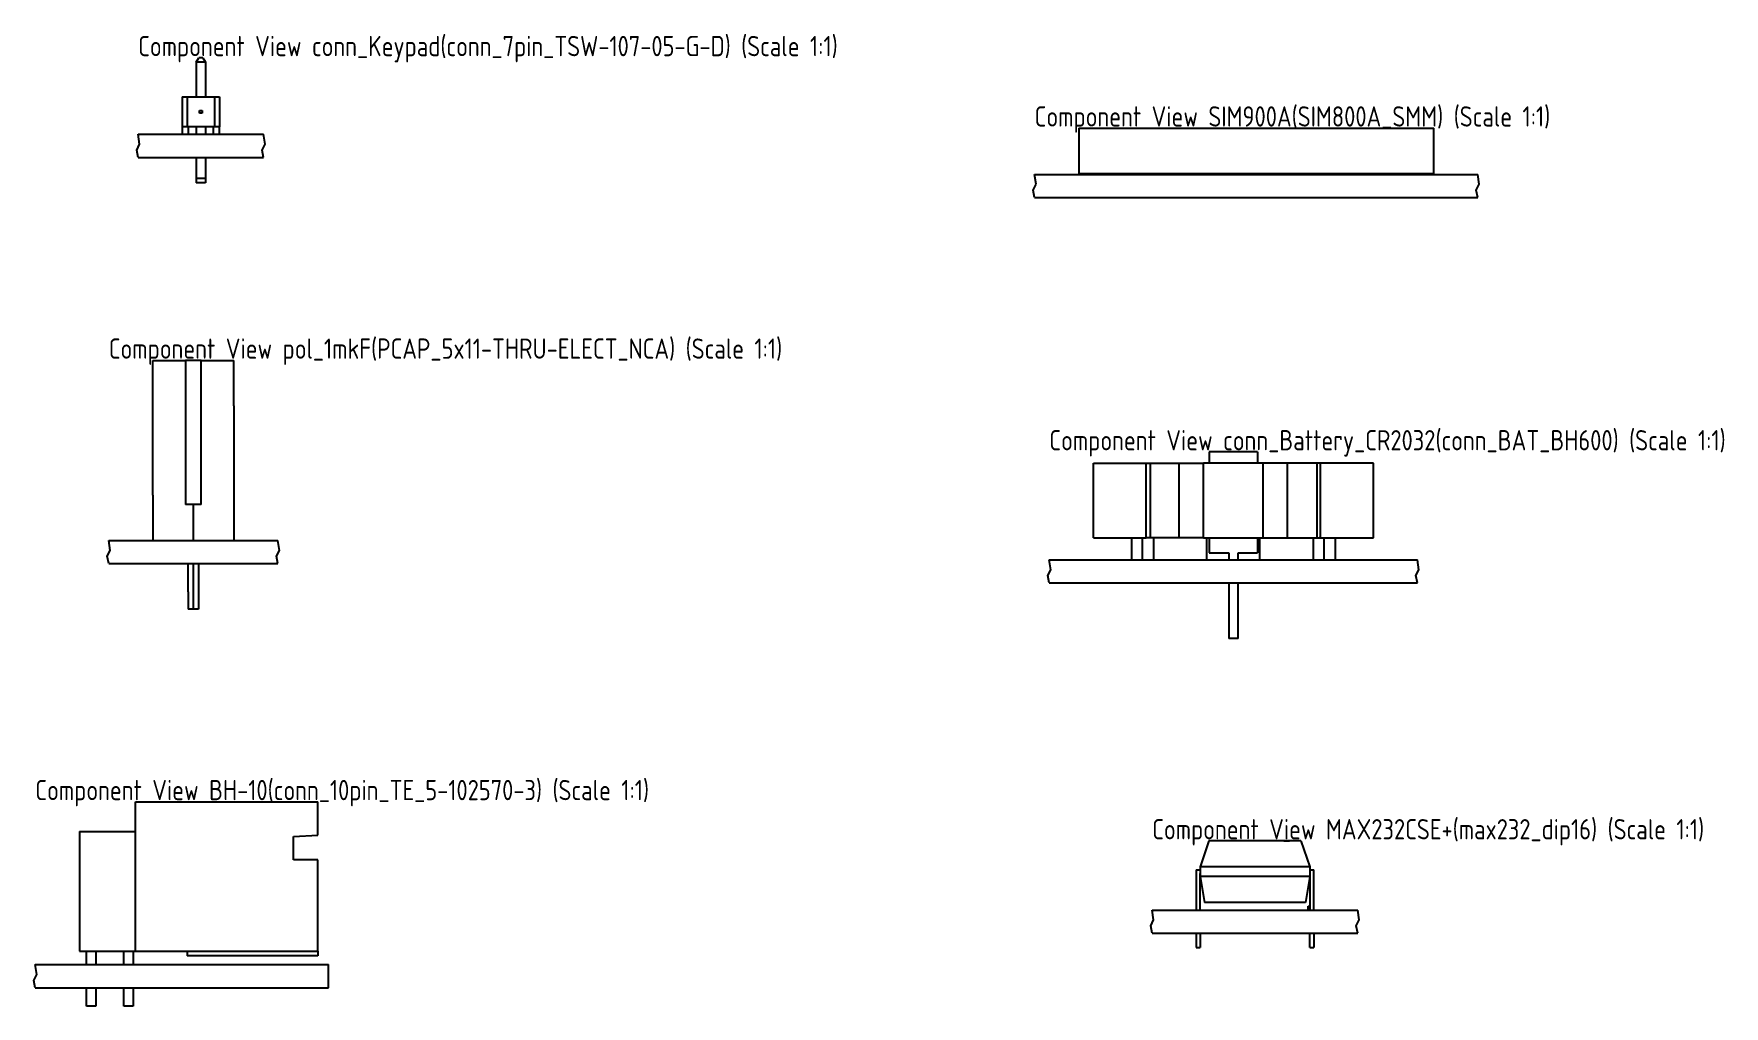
# Model space of a CAD drawing. Header units: inches. Extents: x -969 to 2045, y -594 to 12.
# Drawn here: x 113.9 to 228.9, y -215.3 to -149.2 of the extents above; entities that cross this region are included whole.
import ezdxf

# ---------------------------------------------------------------- set-up
doc = ezdxf.new("R2010")
doc.units = ezdxf.units.IN
doc.header["$MEASUREMENT"] = 0
doc.styles.add('GOST type A0', font='gost.TTF', dxfattribs={"height": 2.116667})

msp = doc.modelspace()

# ---------------------------------------------------------------- linework, layer by layer
at = {"color": 7}
for p, q in [((124.93, -151.136), (125.106, -150.832)), ((124.93, -151.136), (124.93, -153.499)), ((125.565, -151.136), (124.93, -151.136)), ((125.389, -150.832), (125.106, -150.832)), ((125.389, -150.832), (125.565, -151.136)), ((125.565, -151.136), (125.565, -153.499)), ((123.978, -153.499), (123.978, -155.531)), ((123.978, -153.499), (124.308, -153.499)), ((124.308, -153.499), (124.93, -153.499)), ((124.308, -153.499), (126.188, -153.499)), ((124.308, -153.499), (124.308, -155.531)), ((125.565, -153.499), (126.188, -153.499)), ((126.188, -155.531), (126.188, -153.499)), ((126.188, -153.499), (126.518, -153.499)), ((126.518, -153.499), (126.518, -155.531)), ((125.162, -154.604), (125.162, -154.425)), ((125.162, -154.425), (125.334, -154.425)), ((125.334, -154.604), (125.162, -154.604)), ((125.334, -154.425), (125.334, -154.604)), ((120.978, -156.039), (129.518, -156.039)), ((121.078, -156.71), (120.978, -156.039)), ((123.978, -155.531), (123.978, -156.039)), ((124.308, -155.531), (123.978, -155.531)), ((126.188, -155.531), (124.308, -155.531)), ((124.41, -156.039), (124.41, -155.531)), ((124.93, -155.531), (124.93, -156.039)), ((125.565, -155.531), (125.565, -156.039)), ((126.086, -155.531), (126.086, -156.039)), ((126.518, -155.531), (126.188, -155.531)), ((126.518, -156.039), (126.518, -155.531)), ((129.618, -156.71), (129.518, -156.039)), ((184.978, -155.619), (209.134, -155.619)), ((184.978, -155.619), (184.978, -158.718)), ((188.452, -155.617), (188.453, -155.617)), ((188.452, -155.618), (188.452, -155.617)), ((188.452, -155.618), (188.452, -155.619)), ((188.453, -155.617), (188.481, -155.617)), ((188.481, -155.617), (188.546, -155.617)), ((188.546, -155.617), (188.642, -155.617)), ((188.642, -155.617), (188.765, -155.617)), ((188.765, -155.617), (188.906, -155.617)), ((188.906, -155.617), (189.056, -155.617)), ((189.056, -155.617), (189.206, -155.617)), ((189.056, -155.619), (189.056, -155.617)), ((189.206, -155.617), (189.347, -155.617)), ((189.347, -155.617), (189.469, -155.617)), ((189.469, -155.617), (189.566, -155.617)), ((189.566, -155.617), (189.63, -155.617)), ((189.63, -155.617), (189.658, -155.617)), ((189.658, -155.617), (189.66, -155.617)), ((189.66, -155.619), (189.66, -155.617)), ((189.66, -155.619), (189.66, -155.619)), ((209.134, -158.718), (209.134, -155.619)), ((120.878, -157.11), (121.078, -156.71)), ((120.978, -157.61), (120.878, -157.11)), ((129.418, -157.11), (129.618, -156.71)), ((129.518, -157.61), (129.418, -157.11)), ((120.978, -157.61), (129.518, -157.61)), ((124.93, -157.61), (124.93, -159.036)), ((125.565, -157.61), (125.565, -159.036)), ((209.134, -158.718), (184.978, -158.718)), ((184.978, -158.718), (184.978, -158.769)), ((185.969, -158.769), (185.969, -158.718)), ((188.751, -158.718), (189.361, -158.718)), ((188.751, -158.718), (188.751, -158.769)), ((189.361, -158.769), (189.361, -158.718)), ((189.751, -158.718), (190.361, -158.718)), ((189.751, -158.718), (189.751, -158.769)), ((190.361, -158.769), (190.361, -158.718)), ((190.751, -158.718), (191.361, -158.718)), ((190.751, -158.718), (190.751, -158.769)), ((191.361, -158.769), (191.361, -158.718)), ((191.751, -158.718), (192.361, -158.718)), ((191.751, -158.718), (191.751, -158.769)), ((192.361, -158.769), (192.361, -158.718)), ((192.751, -158.718), (193.361, -158.718)), ((192.751, -158.718), (192.751, -158.769)), ((193.361, -158.769), (193.361, -158.718)), ((193.751, -158.718), (194.361, -158.718)), ((193.751, -158.718), (193.751, -158.769)), ((194.361, -158.769), (194.361, -158.718)), ((194.751, -158.718), (195.361, -158.718)), ((194.751, -158.718), (194.751, -158.769)), ((195.361, -158.769), (195.361, -158.718)), ((195.751, -158.718), (196.361, -158.718)), ((195.751, -158.718), (195.751, -158.769)), ((196.361, -158.769), (196.361, -158.718)), ((196.751, -158.718), (197.361, -158.718)), ((196.751, -158.718), (196.751, -158.769)), ((197.361, -158.769), (197.361, -158.718)), ((197.751, -158.718), (198.361, -158.718)), ((197.751, -158.718), (197.751, -158.769)), ((198.361, -158.769), (198.361, -158.718)), ((198.751, -158.718), (199.361, -158.718)), ((198.751, -158.718), (198.751, -158.769)), ((199.361, -158.769), (199.361, -158.718)), ((199.751, -158.718), (200.361, -158.718)), ((199.751, -158.718), (199.751, -158.769)), ((200.361, -158.769), (200.361, -158.718)), ((200.751, -158.718), (201.361, -158.718)), ((200.751, -158.718), (200.751, -158.769)), ((201.361, -158.769), (201.361, -158.718)), ((201.751, -158.718), (202.361, -158.718)), ((201.751, -158.718), (201.751, -158.769)), ((202.361, -158.769), (202.361, -158.718)), ((202.751, -158.718), (203.361, -158.718)), ((202.751, -158.718), (202.751, -158.769)), ((203.361, -158.769), (203.361, -158.718)), ((203.751, -158.718), (204.361, -158.718)), ((203.751, -158.718), (203.751, -158.769)), ((204.361, -158.769), (204.361, -158.718)), ((204.751, -158.718), (205.361, -158.718)), ((204.751, -158.718), (204.751, -158.769)), ((205.361, -158.769), (205.361, -158.718)), ((208.143, -158.718), (208.143, -158.769)), ((209.134, -158.769), (209.134, -158.718)), ((125.565, -159.036), (124.93, -159.036)), ((124.93, -159.036), (124.93, -159.341)), ((125.565, -159.341), (124.93, -159.341)), ((125.565, -159.036), (125.565, -159.341)), ((181.878, -159.841), (182.078, -159.441)), ((181.978, -160.341), (181.878, -159.841)), ((181.978, -158.769), (212.134, -158.769)), ((182.078, -159.441), (181.978, -158.769)), ((212.034, -159.841), (212.234, -159.441)), ((212.134, -160.341), (212.034, -159.841)), ((212.234, -159.441), (212.134, -158.769)), ((181.978, -160.341), (212.134, -160.341)), ((121.978, -171.424), (121.983, -171.424)), ((121.978, -180.594), (121.978, -171.424)), ((121.983, -171.424), (122.113, -171.424)), ((122.113, -171.424), (122.407, -171.424)), ((122.407, -171.424), (122.847, -171.424)), ((122.847, -171.424), (123.406, -171.424)), ((123.406, -171.424), (124.048, -171.424)), ((124.048, -171.424), (124.196, -171.424)), ((124.196, -171.409), (124.553, -171.409)), ((124.196, -171.409), (124.196, -181.228)), ((124.553, -171.409), (124.914, -171.409)), ((124.914, -171.409), (125.272, -171.409)), ((125.272, -181.228), (125.272, -171.409)), ((125.272, -171.424), (125.419, -171.424)), ((125.419, -171.424), (126.061, -171.424)), ((126.061, -171.424), (126.62, -171.424)), ((126.62, -171.424), (127.061, -171.424)), ((127.061, -171.424), (127.355, -171.424)), ((127.355, -171.424), (127.484, -171.424)), ((127.484, -171.424), (127.49, -171.424)), ((127.49, -174.496), (127.49, -171.424)), ((127.49, -174.496), (127.49, -183.667)), ((197.154, -177.641), (193.852, -177.641)), ((193.852, -177.641), (193.852, -177.669)), ((193.852, -177.669), (193.852, -177.753)), ((193.852, -177.753), (193.852, -177.886)), ((193.852, -177.886), (193.852, -178.059)), ((193.852, -178.059), (193.852, -178.261)), ((193.852, -178.261), (193.852, -178.403)), ((197.154, -177.641), (197.154, -177.669)), ((197.154, -177.669), (197.154, -177.753)), ((197.154, -177.753), (197.154, -177.886)), ((197.154, -177.886), (197.154, -178.059)), ((197.154, -178.059), (197.154, -178.261)), ((197.154, -178.261), (197.154, -178.403)), ((185.978, -178.403), (186.383, -178.403)), ((185.978, -183.483), (185.978, -178.403)), ((186.383, -178.403), (187.616, -178.403)), ((187.616, -178.403), (189.563, -178.403)), ((189.563, -178.403), (189.674, -178.403)), ((189.563, -183.483), (189.563, -178.403)), ((189.674, -178.403), (189.765, -178.403)), ((189.765, -178.403), (189.833, -178.403)), ((189.833, -178.403), (191.822, -178.403)), ((189.833, -178.403), (189.833, -183.483)), ((191.822, -178.403), (192.089, -178.403)), ((191.822, -183.483), (191.822, -178.403)), ((192.089, -178.403), (192.477, -178.403)), ((192.477, -178.403), (192.951, -178.403)), ((192.951, -178.403), (193.471, -178.403)), ((197.535, -178.403), (193.471, -178.403)), ((193.471, -183.483), (193.471, -178.403)), ((198.055, -178.403), (197.535, -178.403)), ((197.535, -183.483), (197.535, -178.403)), ((198.529, -178.403), (198.055, -178.403)), ((198.917, -178.403), (198.529, -178.403)), ((199.183, -178.403), (198.917, -178.403)), ((201.172, -178.403), (199.183, -178.403)), ((199.183, -183.483), (199.183, -178.403)), ((201.241, -178.403), (201.172, -178.403)), ((201.172, -178.403), (201.172, -183.483)), ((201.332, -178.403), (201.241, -178.403)), ((201.442, -178.403), (201.332, -178.403)), ((203.39, -178.403), (201.442, -178.403)), ((201.442, -183.483), (201.442, -178.403)), ((204.622, -178.403), (203.39, -178.403)), ((205.028, -178.403), (204.622, -178.403)), ((205.028, -183.483), (205.028, -178.403)), ((121.978, -180.594), (121.978, -183.667)), ((124.553, -181.228), (124.196, -181.228)), ((124.914, -181.228), (124.553, -181.228)), ((124.734, -183.667), (124.734, -181.228)), ((125.272, -181.228), (124.914, -181.228)), ((118.978, -183.667), (130.49, -183.667)), ((119.078, -184.338), (118.978, -183.667)), ((130.59, -184.338), (130.49, -183.667)), ((185.978, -183.483), (186.023, -183.483)), ((186.023, -183.483), (186.601, -183.483)), ((186.601, -183.483), (187.81, -183.483)), ((187.81, -183.483), (189.563, -183.483)), ((188.56, -183.483), (188.56, -184.983)), ((189.322, -184.983), (189.322, -183.483)), ((189.674, -183.483), (189.563, -183.483)), ((189.674, -183.483), (189.563, -183.483)), ((189.765, -183.483), (189.674, -183.483)), ((189.833, -183.483), (189.765, -183.483)), ((189.833, -183.483), (189.765, -183.483)), ((191.822, -183.483), (189.833, -183.483)), ((190.084, -184.983), (190.084, -183.483)), ((192.089, -183.483), (191.822, -183.483)), ((192.477, -183.483), (192.089, -183.483)), ((192.951, -183.483), (192.477, -183.483)), ((193.471, -183.483), (192.951, -183.483)), ((193.471, -183.483), (197.535, -183.483)), ((193.693, -184.983), (193.693, -183.483)), ((193.852, -183.483), (193.852, -184.499)), ((197.154, -183.483), (197.154, -184.499)), ((197.313, -184.983), (197.313, -183.483)), ((197.535, -183.483), (198.055, -183.483)), ((198.055, -183.483), (198.529, -183.483)), ((198.529, -183.483), (198.917, -183.483)), ((198.917, -183.483), (199.183, -183.483)), ((199.183, -183.483), (201.172, -183.483)), ((200.922, -183.483), (200.922, -184.983)), ((201.172, -183.483), (201.241, -183.483)), ((201.241, -183.483), (201.172, -183.483)), ((201.241, -183.483), (201.332, -183.483)), ((201.332, -183.483), (201.442, -183.483)), ((201.442, -183.483), (201.332, -183.483)), ((201.442, -183.483), (203.195, -183.483)), ((201.684, -184.983), (201.684, -183.483)), ((202.446, -184.983), (202.446, -183.483)), ((203.195, -183.483), (204.404, -183.483)), ((204.404, -183.483), (204.983, -183.483)), ((204.983, -183.483), (205.028, -183.483)), ((118.878, -184.738), (119.078, -184.338)), ((118.978, -185.238), (118.878, -184.738)), ((130.39, -184.738), (130.59, -184.338)), ((130.49, -185.238), (130.39, -184.738)), ((182.978, -184.983), (208.028, -184.983)), ((183.078, -185.654), (182.978, -184.983)), ((193.852, -184.499), (195.185, -184.499)), ((195.185, -184.499), (195.185, -184.983)), ((195.82, -184.499), (197.154, -184.499)), ((195.82, -184.983), (195.82, -184.499)), ((208.128, -185.654), (208.028, -184.983)), ((118.978, -185.238), (130.49, -185.238)), ((124.378, -187.167), (124.378, -185.238)), ((124.734, -188.341), (124.734, -185.238)), ((125.089, -185.238), (125.089, -188.341)), ((182.878, -186.054), (183.078, -185.654)), ((182.978, -186.554), (182.878, -186.054)), ((207.928, -186.054), (208.128, -185.654)), ((208.028, -186.554), (207.928, -186.054)), ((124.378, -187.167), (124.378, -188.341)), ((182.978, -186.554), (208.028, -186.554)), ((195.185, -186.554), (195.185, -190.341)), ((195.82, -190.341), (195.82, -186.554)), ((124.379, -188.341), (124.378, -188.341)), ((124.395, -188.341), (124.379, -188.341)), ((124.433, -188.341), (124.395, -188.341)), ((124.49, -188.341), (124.433, -188.341)), ((124.562, -188.341), (124.49, -188.341)), ((124.645, -188.341), (124.562, -188.341)), ((124.734, -188.341), (124.645, -188.341)), ((124.822, -188.341), (124.734, -188.341)), ((124.905, -188.341), (124.822, -188.341)), ((124.977, -188.341), (124.905, -188.341)), ((125.034, -188.341), (124.977, -188.341)), ((125.072, -188.341), (125.034, -188.341)), ((125.089, -188.341), (125.072, -188.341)), ((125.089, -188.341), (125.089, -188.341)), ((195.82, -190.341), (195.185, -190.341)), ((120.788, -201.434), (133.208, -201.434)), ((120.788, -211.594), (120.788, -201.434)), ((133.208, -203.72), (133.208, -201.434)), ((116.978, -203.466), (116.978, -211.594)), ((116.978, -203.466), (120.788, -203.466)), ((131.557, -203.807), (133.208, -203.72)), ((131.557, -205.394), (131.557, -203.807)), ((193.843, -204.102), (193.233, -205.865)), ((200.104, -204.102), (193.843, -204.102)), ((198.947, -204.099), (198.948, -204.099)), ((198.947, -204.1), (198.947, -204.099)), ((198.947, -204.1), (198.947, -204.102)), ((198.948, -204.099), (198.96, -204.099)), ((198.96, -204.099), (198.982, -204.099)), ((198.982, -204.099), (199.015, -204.099)), ((199.015, -204.099), (199.054, -204.099)), ((199.054, -204.099), (199.099, -204.099)), ((199.099, -204.099), (199.146, -204.099)), ((199.146, -204.099), (199.192, -204.099)), ((199.192, -204.099), (199.234, -204.099)), ((199.234, -204.099), (199.27, -204.099)), ((199.27, -204.099), (199.298, -204.099)), ((199.298, -204.099), (199.315, -204.099)), ((199.315, -204.099), (199.321, -204.099)), ((199.321, -204.102), (199.321, -204.099)), ((200.104, -204.102), (200.714, -205.865)), ((133.208, -205.394), (131.557, -205.394)), ((133.208, -211.594), (133.208, -205.394)), ((193.233, -205.865), (193.233, -206.53)), ((200.714, -205.865), (193.233, -205.865)), ((200.714, -205.865), (200.714, -206.53)), ((192.978, -206.071), (193.233, -206.071)), ((192.978, -206.071), (192.978, -208.801)), ((193.233, -206.325), (193.232, -206.325)), ((193.232, -208.801), (193.232, -206.325)), ((193.233, -206.53), (193.538, -208.293)), ((200.714, -206.53), (193.233, -206.53)), ((200.714, -206.53), (200.409, -208.293)), ((200.714, -206.071), (200.969, -206.071)), ((200.715, -206.325), (200.714, -206.325)), ((200.715, -206.325), (200.715, -208.801)), ((200.969, -208.801), (200.969, -206.071)), ((189.978, -208.801), (203.969, -208.801)), ((190.078, -209.472), (189.978, -208.801)), ((200.409, -208.293), (193.538, -208.293)), ((200.588, -208.547), (200.715, -208.547)), ((200.588, -208.801), (200.588, -208.547)), ((204.069, -209.472), (203.969, -208.801)), ((189.878, -209.872), (190.078, -209.472)), ((189.978, -210.372), (189.878, -209.872)), ((189.978, -210.372), (203.969, -210.372)), ((192.978, -210.372), (192.978, -211.341)), ((193.232, -210.372), (193.232, -211.341)), ((200.715, -211.341), (200.715, -210.372)), ((200.969, -210.372), (200.969, -211.341)), ((203.869, -209.872), (204.069, -209.472)), ((203.969, -210.372), (203.869, -209.872)), ((116.978, -211.594), (120.788, -211.594)), ((117.473, -212.514), (117.473, -211.594)), ((118.108, -211.594), (118.108, -212.514)), ((120.013, -212.514), (120.013, -211.594)), ((120.648, -211.594), (120.648, -212.514)), ((120.788, -211.594), (133.208, -211.594)), ((124.318, -211.594), (124.318, -211.912)), ((133.208, -211.594), (133.208, -211.912)), ((192.978, -211.341), (193.232, -211.341)), ((200.715, -211.341), (200.969, -211.341)), ((113.978, -212.514), (133.928, -212.514)), ((114.078, -213.185), (113.978, -212.514)), ((133.208, -211.912), (124.318, -211.912)), ((133.928, -214.085), (133.928, -212.514)), ((113.878, -213.585), (114.078, -213.185)), ((113.978, -214.085), (113.878, -213.585)), ((113.978, -214.085), (133.928, -214.085)), ((117.473, -215.341), (117.473, -214.085)), ((118.108, -214.085), (118.108, -215.341)), ((120.013, -215.341), (120.013, -214.085)), ((120.648, -214.085), (120.648, -215.341)), ((118.108, -215.341), (117.473, -215.341)), ((120.648, -215.341), (120.013, -215.341))]:
    msp.add_line(p, q, dxfattribs=at)

# ---------------------------------------------------------------- texts
at = {"color": 7, "style": 'GOST type A0'}
for s, p in [('Component View conn_Keypad(conn_7pin_TSW-107-05-G-D) (Scale 1:1)', (120.978, -150.728)), ('Component View SIM900A(SIM800A_SMM) (Scale 1:1)', (181.978, -155.514)), ('Component View pol_1mkF(PCAP_5x11-THRU-ELECT_NCA) (Scale 1:1)', (118.978, -171.305)), ('Component View conn_Battery_CR2032(conn_BAT_BH600) (Scale 1:1)', (182.978, -177.537)), ('Component View BH-10(conn_10pin_TE_5-102570-3) (Scale 1:1)', (113.978, -201.331)), ('Component View MAX232CSE+(max232_dip16) (Scale 1:1)', (189.978, -203.995))]:
    msp.add_text(s, height=1.37958, dxfattribs=at).set_placement(p)

doc.saveas('drawing.dxf')
